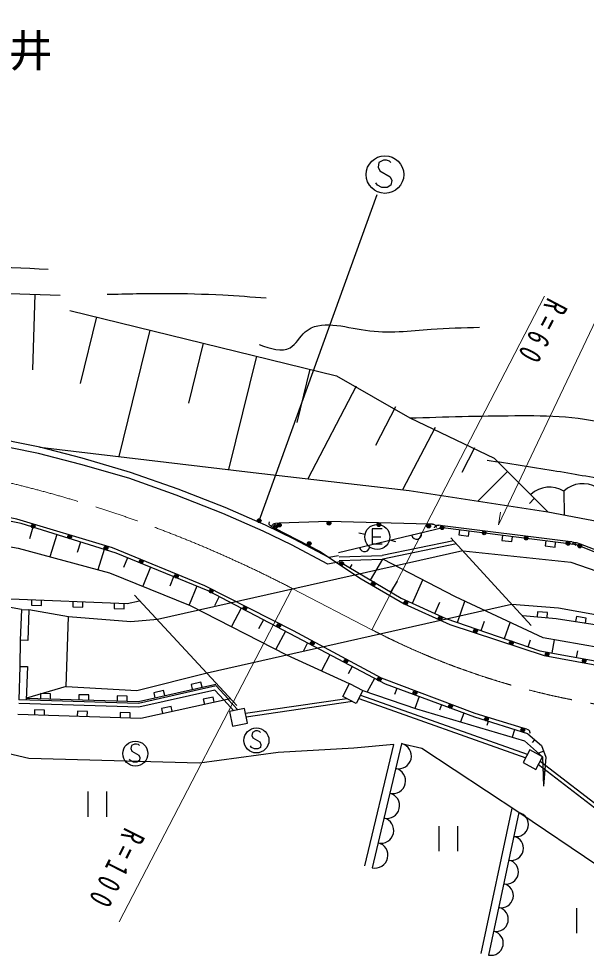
# Model space of a CAD drawing. Units: millimetres, scale not verified. Extents: x 40000 to 680000, y 20000 to 380000.
# Drawn here: x 290458 to 335800, y 238259 to 313068 of the extents above; entities that cross this region are included whole.
import ezdxf

# ---------------------------------------------------------------- set-up
doc = ezdxf.new("R2010")
doc.units = ezdxf.units.MM
doc.header["$LTSCALE"] = 1000
doc.linetypes.add('CHAIN', pattern=[18.5, 12, -1.5, 3.5, -1.5])
for name, color, linetype, lineweight in [('M-BGD', 7, 'Continuous', 25), ('M-BMK', 2, 'CHAIN', 13), ('M-STR-HTXT', 7, 'Continuous', 13), ('M-STR-STRC', 7, 'Continuous', 25)]:
    doc.layers.add(name, color=color, linetype=linetype, lineweight=lineweight)
doc.layers.add('M-BMK-HTXT', color=7, linetype='Continuous')
doc.styles.add('ＭＳ ゴシック', font='')
doc.styles.get('ＭＳ ゴシック').set_extended_font_data('MS Gothic')

msp = doc.modelspace()

# ---------------------------------------------------------------- linework, layer by layer
at = {"layer": 'M-BGD'}
for p, q in [((291750, 291061), (291553, 285029)), ((296671, 289249), (295365, 283931)), ((300931, 288203), (298449, 278095)), ((305191, 287157), (304015, 282367)), ((309451, 286110), (307229, 277059)), ((313712, 285064), (312665, 280804)), ((317417, 283719), (313551, 276318)), ((320566, 282073), (318948, 278975)), ((323716, 280428), (321108, 275436)), ((326865, 278783), (325848, 276834)), ((328440, 277960), (332720, 273677)), ((329510, 276889), (327149, 274530)), ((334011, 275342), (334034, 273470)), ((331650, 274748), (331256, 274354)), ((290649, 272752), (282841, 274311)), ((298230, 270376), (290649, 272752)), ((291597, 272455), (291308, 271531)), ((310646, 272512), (310914, 272376)), ((311269, 272771), (310969, 272759)), ((324331, 272393), (315992, 270396)), ((323512, 272685), (323212, 272693)), ((324307, 272569), (324009, 272606)), ((334360, 271314), (324307, 272569)), ((293492, 271861), (292938, 270091)), ((318126, 271879), (317637, 271984)), ((318704, 271671), (319384, 271671)), ((324989, 271606), (331391, 264612)), ((295387, 271267), (295122, 270421)), ((325201, 271374), (319480, 270192)), ((325437, 271117), (319540, 269899)), ((320076, 271437), (320562, 271319)), ((334658, 271277), (334360, 271314)), ((335333, 271093), (335053, 271200)), ((297283, 270673), (296777, 269059)), ((305598, 267368), (298230, 270376)), ((325950, 270557), (301539, 265073)), ((316056, 270083), (319505, 270195)), ((299151, 270000), (298840, 269238)), ((316066, 269783), (319515, 269896)), ((316925, 269202), (317090, 269480)), ((318559, 268232), (319547, 269895)), ((300993, 269248), (300374, 267732)), ((302835, 268496), (302527, 267741)), ((320194, 267262), (320716, 268140)), ((321905, 266374), (322745, 268238)), ((290674, 265881), (280273, 267771)), ((304677, 267744), (304064, 266242)), ((312643, 263674), (305598, 267368)), ((307894, 258199), (299700, 267029)), ((306479, 266906), (306088, 266161)), ((323692, 265568), (324090, 266451)), ((325524, 264842), (326106, 266535)), ((290674, 265881), (290577, 263437)), ((290674, 265881), (291273, 265858)), ((291273, 265858), (291177, 263413)), ((294421, 265304), (291273, 265858)), ((305505, 260826), (329838, 266309)), ((308240, 265983), (307468, 264510)), ((294236, 259715), (294421, 265304)), ((299409, 264898), (294421, 265304)), ((301539, 265073), (299409, 264898)), ((310001, 265059), (309620, 264332)), ((327402, 264197), (327658, 264943)), ((329279, 263551), (329724, 264845)), ((311762, 264136), (311009, 262699)), ((290577, 263437), (290550, 261333)), ((291177, 263413), (290577, 263437)), ((319771, 259908), (312643, 263674)), ((331157, 262905), (331345, 263452)), ((333069, 262404), (333262, 263459)), ((313534, 263203), (313171, 262517)), ((335015, 262047), (335113, 262581)), ((315316, 262262), (314644, 260990)), ((290550, 261333), (290462, 258665)), ((290550, 261333), (291150, 261313)), ((291150, 261313), (291061, 258646)), ((317098, 261320), (316789, 260735)), ((299888, 259401), (305505, 260826)), ((318880, 260379), (318305, 259291)), ((294236, 259715), (291066, 258795)), ((294236, 259715), (299888, 259401)), ((326909, 257271), (319771, 259908)), ((317768, 259044), (331083, 254315)), ((320663, 259578), (320483, 259089)), ((322448, 258919), (322100, 257979)), ((306836, 258652), (307630, 257790)), ((307175, 258726), (307972, 257862)), ((316667, 258755), (308564, 257582)), ((317126, 258518), (308626, 257288)), ((317629, 258775), (330960, 254041)), ((324232, 258260), (324080, 257847)), ((326017, 257601), (325756, 256895)), ((331118, 255935), (326909, 257271)), ((327961, 256937), (327861, 256621)), ((330066, 256269), (329878, 255680)), ((331058, 256312), (330771, 256399)), ((331118, 255935), (332216, 255021)), ((291265, 253979), (286063, 255203)), ((320415, 255101), (317229, 254798)), ((318115, 245393), (320415, 255101)), ((321046, 255161), (318699, 245255)), ((322673, 254785), (321046, 255161)), ((331667, 255478), (331475, 255248)), ((311191, 254443), (304899, 253594)), ((317229, 254798), (311191, 254443)), ((330412, 249655), (322673, 254785)), ((332398, 254555), (331989, 254395)), ((332216, 255021), (332580, 254088)), ((304899, 253594), (291265, 253979)), ((332120, 253764), (338155, 249122)), ((332580, 254088), (332390, 251771)), ((331975, 253497), (337972, 248885)), ((332485, 252930), (332417, 252935)), ((295979, 251329), (295978, 249329)), ((297498, 249329), (297499, 251329)), ((327411, 238404), (329874, 250012)), ((330412, 249655), (327998, 238280)), ((336714, 245412), (330412, 249655)), ((324018, 248569), (324017, 246569)), ((325537, 246569), (325538, 248569)), ((335023, 242033), (335022, 240033))]:
    msp.add_line(p, q, dxfattribs=at)
for points in [[(66607, 297167), (90687, 297778), (122463, 296976), (200685, 294101), (253470, 292311), (293765, 290996)], [(294541, 289772), (315842, 284541), (321701, 281181), (328440, 277960)], [(316015, 270178), (315227, 270029), (312467, 271492), (310184, 272602), (306960, 274013), (303198, 275485), (299397, 276835), (295537, 277955), (292140, 278839), (283262, 280624), (272718, 281731)], [(316108, 269687), (315147, 269506), (312248, 271043), (309974, 272148), (306769, 273551), (303023, 275016), (299243, 276359), (295411, 277471), (292028, 278352), (283186, 280129), (272666, 281234)], [(292140, 278839), (309200, 276826), (321655, 275372), (332720, 273677), (340440, 272220), (343993, 272085), (343916, 272989)], [(330771, 256399), (326915, 257563), (319442, 260396), (312412, 264173), (305314, 267781), (297950, 270812), (290309, 273092), (282442, 274671), (274568, 275570), (248602, 276883), (236608, 277237), (222638, 277591), (216102, 277851)], [(404199, 277510), (386255, 275143), (371979, 272212), (350909, 268605), (341103, 268888), (335333, 271093)], [(262281, 272435), (264728, 273581), (274560, 273018), (282610, 272169), (290402, 270774), (297703, 268810), (304141, 266211), (311851, 262269), (316869, 259972)], [(310646, 272512), (310575, 272549), (310535, 272580), (310495, 272634), (310473, 272679), (310465, 272728), (310465, 272795), (310479, 272844), (310493, 272871)], [(310679, 272498), (310678, 272538), (310695, 272599), (310723, 272650), (310772, 272702), (310820, 272733), (310890, 272756), (310969, 272759)], [(310914, 272376), (314491, 270550), (317822, 268335), (321247, 266318), (324908, 264672), (332439, 262207), (340276, 260763), (348195, 260486), (356088, 261257), (379595, 266086), (387476, 267496), (395425, 268763), (403376, 269626), (411360, 270092), (419357, 270232), (427320, 270058), (435285, 269493), (447409, 268389), (455385, 268250), (463373, 268769), (470321, 269677)], [(323212, 272693), (315216, 272921), (311269, 272771)], [(319504, 272311), (318704, 272311), (318704, 271111), (319504, 271111)], [(323512, 272685), (323592, 272682), (323642, 272671), (323701, 272639), (323740, 272608), (323769, 272567), (323797, 272506), (323806, 272456), (323805, 272426)], [(323681, 272395), (323686, 272435), (323713, 272492), (323749, 272538), (323805, 272581), (323858, 272605), (323930, 272616), (324009, 272606)], [(341165, 268604), (335024, 271052), (324331, 272393)], [(325659, 272227), (325609, 271830), (326403, 271730), (326453, 272127)], [(329110, 271794), (329060, 271397), (329854, 271297), (329904, 271694)], [(332560, 271361), (332511, 270964), (333304, 270864), (333354, 271261)], [(334658, 271277), (334737, 271267), (334785, 271251), (334841, 271213), (334877, 271179), (334902, 271135), (334924, 271072), (334928, 271021), (334924, 270991)], [(334683, 271074), (334698, 271111), (334738, 271160), (334784, 271196), (334848, 271225), (334906, 271235), (334978, 271229), (335053, 271200)], [(325958, 270559), (334577, 269657), (340730, 267542)], [(316108, 269687), (321011, 266777), (324585, 265165), (332096, 262583), (339880, 261155), (347765, 260849), (355665, 261598)], [(339948, 262278), (332343, 263621), (325354, 266886), (319540, 269899)], [(300110, 266557), (299114, 266322), (289832, 266706), (280511, 268516)], [(291490, 266637), (291474, 266237), (292273, 266204), (292290, 266604)], [(294789, 266501), (294773, 266101), (295572, 266068), (295588, 266468)], [(298088, 266365), (298071, 265965), (298871, 265932), (298887, 266332)], [(329860, 266314), (333588, 266004), (340074, 264839), (339944, 264139)], [(332663, 265228), (332700, 265627), (331903, 265700), (331867, 265301)], [(330719, 265407), (333384, 265162), (339944, 264139)], [(335737, 264795), (335799, 265190), (335008, 265314), (334946, 264918)], [(307194, 258730), (306241, 259778), (300032, 258383), (290462, 258665)], [(291066, 258795), (300018, 258533), (306209, 259925)], [(305106, 259677), (305018, 260067), (304238, 259892), (304325, 259502)], [(306856, 258656), (306137, 259447), (300061, 258082), (290453, 258365)], [(292995, 258739), (293007, 259139), (292207, 259162), (292195, 258762)], [(296054, 258650), (296066, 259049), (295266, 259073), (295254, 258673)], [(299113, 258560), (299125, 258960), (298325, 258983), (298313, 258583)], [(302120, 259006), (302033, 259396), (301252, 259221), (301340, 258831)], [(306072, 258484), (305986, 258875), (305205, 258703), (305290, 258313)], [(317957, 259412), (322223, 257936), (330860, 255390), (332310, 254113), (332390, 251771)], [(290395, 257509), (300208, 257197), (307355, 258766)], [(302724, 257749), (302639, 258140), (301857, 257968), (301943, 257578)], [(292507, 257442), (292520, 257841), (291720, 257867), (291708, 257467)], [(295933, 257333), (295945, 257733), (295146, 257758), (295133, 257358)], [(299358, 257224), (299371, 257624), (298571, 257649), (298558, 257249)], [(331058, 256312), (331134, 256289), (331179, 256265), (331228, 256219), (331258, 256178), (331275, 256131), (331286, 256065), (331281, 256015), (331273, 255986)]]:
    msp.add_lwpolyline(points, dxfattribs=at)
for points in [[(317419, 258367), (316350, 258918), (316888, 259963), (317957, 259412)], [(307527, 256559), (308726, 256811), (308483, 257969), (307284, 257718)], [(332310, 254113), (331298, 254662), (330749, 253651), (331761, 253102)]]:
    msp.add_lwpolyline(points, close=True, dxfattribs=at)
for centre, radius in [((291618, 272545), 150), ((291618, 272545), 90), ((291618, 272545), 30), ((310982, 272509), 150), ((310982, 272509), 90), ((310982, 272509), 30), ((311275, 272621), 150), ((311275, 272621), 90), ((311275, 272621), 30), ((315245, 272770), 150), ((315245, 272770), 90), ((315245, 272770), 30), ((319104, 271671), 1000), ((319227, 272657), 150), ((319227, 272657), 90), ((319227, 272657), 30), ((323208, 272543), 150), ((323208, 272543), 90), ((323208, 272543), 30), ((324288, 272420), 150), ((324288, 272420), 90), ((324288, 272420), 30), ((294526, 271677), 150), ((294526, 271677), 90), ((294526, 271677), 30), ((327639, 272002), 150), ((327639, 272002), 90), ((327639, 272002), 30), ((330990, 271583), 150), ((330990, 271583), 90), ((330990, 271583), 30), ((297434, 270809), 150), ((297434, 270809), 90), ((297434, 270809), 30), ((313669, 271138), 150), ((313669, 271138), 90), ((313669, 271138), 30), ((334341, 271165), 150), ((334341, 271165), 90), ((334341, 271165), 30), ((335280, 270953), 150), ((335280, 270953), 90), ((335280, 270953), 30), ((300243, 269706), 150), ((300243, 269706), 90), ((300243, 269706), 30), ((316254, 269558), 150), ((316254, 269558), 90), ((316254, 269558), 30), ((303050, 268551), 150), ((303050, 268551), 90), ((303050, 268551), 30), ((318789, 267939), 150), ((318789, 267939), 90), ((318789, 267939), 30), ((305824, 267354), 150), ((305824, 267354), 90), ((305824, 267354), 30), ((321378, 266423), 150), ((321378, 266423), 90), ((321378, 266423), 30), ((308529, 265978), 150), ((308529, 265978), 90), ((308529, 265978), 30), ((324129, 265186), 150), ((324129, 265186), 90), ((324129, 265186), 30), ((311235, 264603), 150), ((311235, 264603), 90), ((311235, 264603), 30), ((326947, 264163), 150), ((326947, 264163), 90), ((326947, 264163), 30), ((313918, 263193), 150), ((329814, 263224), 150), ((313918, 263193), 90), ((313918, 263193), 30), ((329814, 263224), 90), ((329814, 263224), 30), ((316592, 261757), 150), ((316592, 261757), 90), ((332668, 262318), 150), ((332668, 262318), 90), ((332668, 262318), 30), ((335635, 261771), 150), ((335635, 261771), 90), ((316592, 261757), 30), ((335635, 261771), 30), ((319265, 260320), 150), ((319265, 260320), 90), ((319265, 260320), 30), ((322114, 259222), 150), ((322114, 259222), 90), ((322114, 259222), 30), ((324952, 258147), 150), ((324952, 258147), 90), ((324952, 258147), 30), ((327822, 257132), 150), ((327822, 257132), 90), ((327822, 257132), 30), ((330727, 256255), 150), ((330727, 256255), 90), ((330727, 256255), 30)]:
    msp.add_circle(centre, radius, dxfattribs=at)
for centre, radius, start, end in [((332875, 273448), 2208, 59.039, 132.77875), ((335510, 273721), 2208, 59.039, 132.77875), ((322246, 271894), 400, 193.46856, 13.46856), ((318077, 270896), 400, 193.46856, 13.46856), ((320811, 254171), 1018, 256.67415, 76.67415), ((320342, 252189), 1018, 256.67415, 76.67415), ((319872, 250208), 1018, 256.67415, 76.67415), ((319403, 248227), 1018, 256.67415, 76.67415), ((330211, 248707), 969, 258.01988, 78.01988), ((329809, 246811), 969, 258.01988, 78.01988), ((318934, 246246), 1018, 256.67415, 76.67415), ((329406, 244915), 969, 258.01988, 78.01988), ((329004, 243019), 969, 258.01988, 78.01988), ((328602, 241124), 969, 258.01988, 78.01988), ((328200, 239228), 969, 258.01988, 78.01988)]:
    msp.add_arc(centre, radius, start, end, dxfattribs=at)
for points, knots in [([(66549, 299892), (73410, 300042), (80270, 300192), (87130, 300165), (91122, 300149), (95114, 300073), (99106, 299993), (103769, 299899), (108433, 299800), (113095, 299650), (119004, 299452), (124911, 299172), (130821, 298967), (138144, 298715), (145472, 298591), (152793, 298283), (158987, 298018), (165175, 297628), (171368, 297345), (178151, 297037), (184939, 296848), (191727, 296661), (197607, 296496), (203488, 296340), (209368, 296148), (216410, 295920), (223450, 295633), (230491, 295379), (237192, 295138), (243894, 294925), (250595, 294695), (256844, 294481), (263092, 294252), (269340, 294012), (277166, 293711), (284991, 293392), (292817, 293073)], [0, 0, 0, 0, 1, 1, 1, 2, 2, 2, 3, 3, 3, 4, 4, 4, 5, 5, 5, 6, 6, 6, 7, 7, 7, 8, 8, 8, 9, 9, 9, 10, 10, 10, 11, 11, 11, 12, 12, 12, 12]), ([(297512, 291059), (299088, 291096), (300664, 291132), (302240, 291129), (303748, 291126), (305256, 291086), (306761, 291005), (307917, 290943), (309072, 290856), (310226, 290769)], [0, 0, 0, 0, 1, 1, 1, 2, 2, 2, 3, 3, 3, 3]), ([(309667, 287040), (310579, 286725), (311491, 286410), (312141, 286791), (312597, 287057), (312925, 287667), (313350, 288048), (314521, 289100), (316432, 288429), (318152, 288181), (320032, 287910), (321685, 288144), (323402, 288267), (324670, 288358), (325973, 288390), (327276, 288421)], [0, 0, 0, 0, 1, 1, 1, 2, 2, 2, 3, 3, 3, 4, 4, 4, 5, 5, 5, 5]), ([(321701, 281181), (324483, 281264), (327265, 281346), (330081, 281365), (332790, 281383), (335531, 281342), (338104, 280533), (340041, 279924), (341884, 278880), (343831, 278508), (346283, 278031), (348901, 278606), (351443, 279152), (353986, 279685), (356458, 280252), (358977, 280549), (362481, 281007), (366065, 280813), (369584, 281177), (372700, 281528), (375768, 282309), (378873, 282722), (383782, 283331), (388781, 283066), (393729, 283377), (397102, 283651), (400442, 284225), (403844, 284430), (407346, 284641), (410914, 284462), (414277, 285264), (416180, 285718), (418018, 286486), (419855, 287254)], [0, 0, 0, 0, 1, 1, 1, 2, 2, 2, 3, 3, 3, 4, 4, 4, 5, 5, 5, 6, 6, 6, 7, 7, 7, 8, 8, 8, 9, 9, 9, 10, 10, 10, 11, 11, 11, 11]), ([(327881, 277813), (329639, 277543), (331396, 277273), (333151, 276986), (334706, 276731), (336259, 276463), (337812, 276195)], [0, 0, 0, 0, 1, 1, 1, 2, 2, 2, 2])]:
    msp.add_open_spline(points, degree=3, knots=knots, dxfattribs=at)
at = {"layer": 'M-BMK'}
msp.add_line((312303, 267563), (318663, 264265), dxfattribs=at)
for centre, radius, start, end in [((266270, 178788), 100000, 62.59186, 87.80243), ((346282, 317530), 60000, 242.59186, 281.79645)]:
    msp.add_arc(centre, radius, start, end, dxfattribs=at)
at = {"layer": 'M-STR-HTXT'}
for p, q in [((332473, 290898), (318663, 264265)), ((328776, 272637), (328952, 273660)), ((312303, 267563), (298493, 240931))]:
    msp.add_line(p, q, dxfattribs=at)
msp.add_lwpolyline([(328776, 272637), (348009, 313068), (373137, 313068)], dxfattribs=at)
at = {"layer": 'M-STR-STRC'}
msp.add_line((309673, 272974), (319086, 299018), dxfattribs=at)
for points in [[(320197, 301579), (320077, 301699), (319837, 301759), (319597, 301759), (319237, 301579), (319177, 301220), (319297, 300919), (320136, 300439), (320256, 300139), (320196, 299779), (319896, 299599), (319476, 299599), (319116, 299780), (318996, 299960)], [(309766, 256059), (309686, 256139), (309526, 256179), (309366, 256179), (309126, 256059), (309086, 255819), (309166, 255619), (309726, 255299), (309806, 255099), (309766, 254859), (309566, 254739), (309286, 254739), (309046, 254859), (308966, 254980)], [(300095, 255007), (300015, 255087), (299855, 255127), (299695, 255127), (299455, 255007), (299415, 254767), (299495, 254567), (300055, 254247), (300134, 254047), (300094, 253807), (299894, 253687), (299614, 253687), (299374, 253807), (299294, 253927)]]:
    msp.add_lwpolyline(points, dxfattribs=at)
for centre, radius in [((319716, 300619), 1500), ((309673, 272974), 150), ((309673, 272974), 90), ((309673, 272974), 30), ((309446, 255419), 1000), ((299775, 254367), 1000)]:
    msp.add_circle(centre, radius, dxfattribs=at)

# ---------------------------------------------------------------- texts
at = {"layer": 'M-BMK-HTXT', "insert": (284651, 308920), "char_height": 2566, "attachment_point": 7, "style": 'ＭＳ ゴシック'}
msp.add_mtext('\\T1.43;飯井', dxfattribs=at)
at = {"layer": 'M-STR-HTXT', "char_height": 1833, "attachment_point": 7, "style": 'ＭＳ ゴシック'}
for s, insert, rotation in [('\\T1.65;\\W0.7;R=60', (332724, 290885), 242.2), ('\\T1.61;\\W0.7;R=100', (298928, 248557), 243.4)]:
    msp.add_mtext(s, dxfattribs=dict(at, insert=insert, rotation=rotation))

doc.saveas('drawing.dxf')
